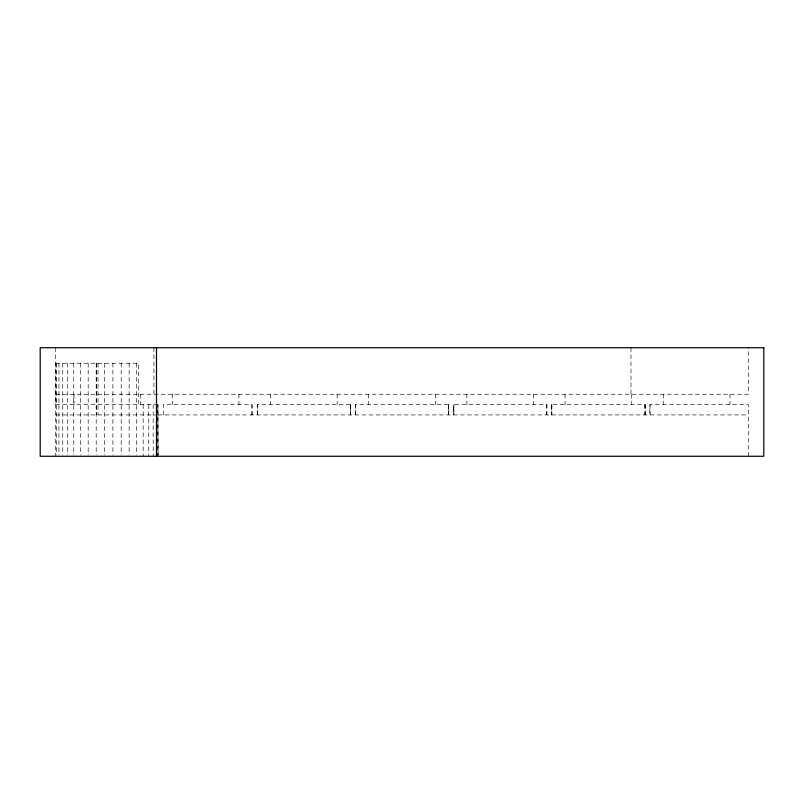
<?xml version="1.0" encoding="UTF-8"?>
<svg xmlns="http://www.w3.org/2000/svg" width="804" height="804" viewBox="0 0 804 804"><rect width="100%" height="100%" fill="white"/><g stroke="black" fill="none" stroke-linecap="round" stroke-linejoin="round"><path stroke-width="0.6" stroke-dasharray="4.02 3.01" d="M55.707 363.237L138.399 363.237L138.399 404.583M55.707 394.251L748.293 394.251L748.293 347.73M55.707 404.583L156.87 404.583M350.494 404.583L350.494 414.924L350.544 404.583L257.28 404.583L257.28 414.924M448.501 404.583L448.501 414.924L448.521 404.583L355.257 404.583L355.298 414.924M55.707 414.924L156.87 414.924M158.117 414.924L748.293 414.924M748.293 456.27L748.293 404.583L649.853 404.583L649.853 414.924M729.942 394.251L729.942 404.583M663.27 394.251L663.27 404.583M650.094 404.583L650.094 414.924M645.17 414.924L645.17 404.583L551.665 404.583L551.665 414.924M645.12 404.583L645.12 414.924M644.919 404.583L644.919 414.924M631.743 394.251L631.743 404.583M630.969 347.73L630.969 394.251M565.071 394.251L565.071 404.583M551.886 404.583L551.886 414.924M551.705 404.583L551.705 414.924M546.901 414.924L546.941 404.583L453.687 404.583L453.687 414.924M546.72 404.583L546.72 414.924M533.544 394.251L533.544 404.583M466.863 394.251L466.863 404.583M453.898 414.924L453.918 404.583L453.778 414.924M448.29 404.583L448.3 414.924M435.336 394.251L435.336 404.583M368.664 394.251L368.664 404.583M355.479 404.583L355.479 414.924M350.313 404.583L350.313 414.924M337.137 394.251L337.137 404.583M270.456 394.251L270.456 404.583M257.491 404.583L257.421 414.924M252.094 414.924L252.114 404.583L163.292 404.583L163.292 414.924M251.883 404.583L251.903 414.924M238.929 394.251L238.929 404.583M172.257 394.251L172.257 404.583M158.117 455.014L157.845 404.583L157.845 456.27M157.946 404.583L157.946 456.27M153.906 347.73L153.906 394.251M153.172 404.583L153.172 456.27M148.77 404.583L148.77 456.27M143.162 404.583L143.162 456.27M140.73 394.251L140.73 404.583M136.549 363.237L136.549 455.034M129.142 363.237L129.142 455.034M121.193 363.237L121.193 455.034M112.902 363.237L112.902 455.034M104.51 363.237L104.51 455.034M98.018 363.237L98.018 414.924M96.621 363.237L96.621 414.924M96.199 363.237L96.199 455.034M88.179 363.237L88.179 455.034M80.641 363.237L80.641 455.034M74.058 394.251L74.058 404.583M73.767 363.237L73.767 455.034M67.737 363.237L67.737 455.034M62.742 363.237L62.742 455.034M58.953 363.237L58.953 455.034M56.551 363.237L56.551 455.034M55.878 363.237L55.878 404.583M55.707 347.73L55.707 456.27"/><path stroke-width="1.21" d="M156.489 347.73L156.489 456.27M763.8 347.73L40.2 347.73L40.2 456.27L763.8 456.27L763.8 347.73"/></g></svg>
